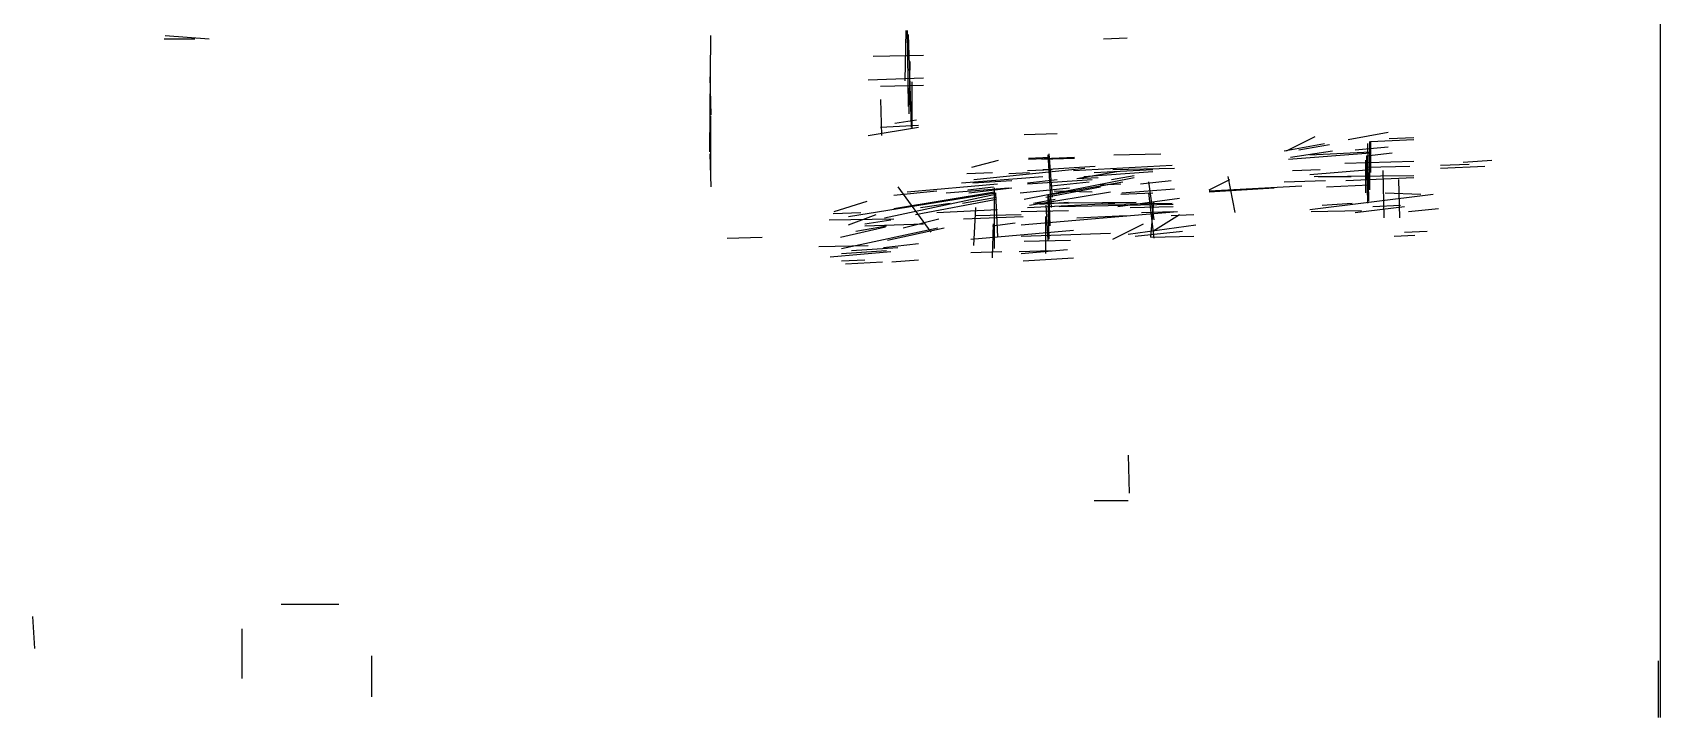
# Model space of a CAD drawing. Header units: metres. Extents: x 0.1 to 46.8, y -33.1 to 0.
# Drawn here: x 30.92 to 46.76, y -33.07 to -26.41 of the extents above; entities that cross this region are included whole.
import ezdxf

# ---------------------------------------------------------------- set-up
doc = ezdxf.new("R2010")
doc.units = ezdxf.units.M
doc.layers.add('Lines', color=7, linetype='Continuous')
doc.layers.add('Walls', color=2, linetype='Continuous')

msp = doc.modelspace()

# ---------------------------------------------------------------- linework, layer by layer
at = {"layer": 'Lines'}
for p, q in [((46.76, -33.07), (46.76, 0)), ((32.21, -26.44), (32.64, -26.47)), ((37.51, -27.57), (37.52, -26.44)), ((39.41, -26.88), (39.42, -26.39)), ((39.43, -26.39), (39.44, -27.13)), ((39.44, -26.43), (39.47, -27.33)), ((32.2, -26.47), (32.5, -26.47)), ((41.34, -26.47), (41.57, -26.46)), ((39.1, -26.64), (39.59, -26.63)), ((39.45, -27.2), (39.46, -26.69)), ((37.51, -26.84), (37.52, -27.21)), ((39.05, -26.87), (39.59, -26.85)), ((39.17, -26.93), (39.59, -26.92)), ((39.48, -27.34), (39.48, -26.89)), ((39.17, -27.06), (39.18, -27.41)), ((37.52, -27.77), (37.52, -27.22)), ((39.05, -27.41), (39.54, -27.33)), ((39.17, -27.33), (39.54, -27.31)), ((39.31, -27.29), (39.52, -27.26)), ((40.57, -27.4), (40.89, -27.39)), ((43.72, -27.45), (44.11, -27.38)), ((43.1, -27.56), (43.49, -27.49)), ((43.12, -27.56), (43.4, -27.42)), ((43.16, -27.62), (43.57, -27.56)), ((43.24, -27.55), (43.54, -27.5)), ((43.79, -27.55), (44.11, -27.52)), ((43.91, -27.49), (43.92, -28.05)), ((43.93, -27.47), (43.93, -27.94)), ((43.94, -27.47), (44.36, -27.45)), ((43.94, -27.47), (43.94, -27.77)), ((44.12, -27.44), (44.36, -27.43)), ((37.51, -27.59), (37.52, -27.91)), ((40.06, -27.72), (40.32, -27.65)), ((40.61, -27.64), (41.06, -27.62)), ((40.61, -27.63), (40.82, -27.62)), ((40.74, -27.64), (41.06, -27.63)), ((40.75, -27.74), (41.26, -27.71)), ((40.8, -27.6), (40.83, -28.11)), ((40.81, -27.59), (40.84, -28.01)), ((41.05, -27.75), (42.01, -27.7)), ((41.44, -27.6), (41.9, -27.59)), ((43.14, -27.64), (43.94, -27.58)), ((43.35, -27.6), (43.94, -27.57)), ((43.69, -27.68), (44.36, -27.66)), ((43.89, -27.65), (43.89, -27.97)), ((43.9, -27.61), (44.15, -27.58)), ((43.9, -27.61), (43.91, -28.07)), ((43.9, -27.72), (44.32, -27.71)), ((44.62, -27.7), (44.9, -27.69)), ((44.62, -27.73), (45.05, -27.71)), ((44.84, -27.67), (45.12, -27.65)), ((39.96, -27.87), (40.75, -27.81)), ((40.01, -27.78), (40.26, -27.77)), ((40.07, -27.87), (40.45, -27.85)), ((40.08, -27.84), (41.16, -27.73)), ((40.42, -27.78), (40.62, -27.77)), ((40.57, -28.03), (41.64, -27.82)), ((40.6, -27.75), (40.84, -27.74)), ((40.6, -27.87), (40.89, -27.84)), ((40.6, -27.88), (41.23, -27.84)), ((40.83, -27.9), (41.2, -27.86)), ((40.85, -27.98), (41.53, -27.86)), ((41.08, -27.83), (41.47, -27.76)), ((41.08, -27.83), (41.29, -27.82)), ((41.15, -27.81), (41.82, -27.76)), ((41.25, -27.77), (41.82, -27.74)), ((41.42, -27.84), (41.64, -27.8)), ((41.43, -27.74), (42.03, -27.73)), ((41.7, -27.88), (42, -27.85)), ((41.78, -27.86), (41.83, -28.23)), ((42.37, -27.94), (42.57, -27.84)), ((42.55, -27.81), (42.62, -28.16)), ((43.1, -27.86), (43.5, -27.85)), ((43.18, -27.75), (43.45, -27.74)), ((43.35, -27.79), (43.94, -27.74)), ((43.39, -27.81), (44.36, -27.8)), ((43.43, -27.81), (43.75, -27.81)), ((43.7, -27.85), (44.36, -27.82)), ((44.06, -27.75), (44.07, -28.21)), ((44.21, -27.84), (44.22, -28.21)), ((38.86, -28.2), (40.29, -27.97)), ((39.21, -28.21), (40.29, -27.98)), ((39.3, -27.99), (39.72, -27.95)), ((39.3, -28.12), (40.28, -27.96)), ((39.34, -27.91), (39.66, -28.35)), ((39.43, -27.96), (40.31, -27.88)), ((39.51, -28.18), (40.3, -28.03)), ((39.81, -27.97), (40.42, -27.92)), ((39.97, -28.07), (40.3, -28.01)), ((40.02, -27.94), (40.27, -27.91)), ((40.03, -27.97), (40.45, -27.92)), ((40.28, -28.51), (40.28, -27.92)), ((40.29, -27.97), (40.31, -28.4)), ((40.53, -27.97), (41.01, -27.92)), ((40.62, -28.09), (41.41, -27.96)), ((40.66, -28.07), (40.87, -28.03)), ((40.78, -28.01), (41.31, -27.91)), ((40.8, -27.99), (40.81, -28.42)), ((40.81, -27.98), (40.82, -28.29)), ((40.86, -27.95), (41.23, -27.96)), ((41.31, -27.89), (41.51, -27.88)), ((41.48, -28.1), (42.08, -28.02)), ((41.51, -27.98), (41.82, -27.97)), ((41.52, -27.97), (42.03, -27.93)), ((41.78, -27.97), (41.83, -28.41)), ((42.37, -27.95), (43.27, -27.9)), ((42.37, -27.96), (43, -27.92)), ((43.35, -28.13), (44.55, -27.98)), ((43.51, -27.91), (43.93, -27.89)), ((44.08, -27.97), (44.43, -27.98)), ((38.71, -28.17), (38.98, -28.16)), ((38.72, -28.15), (39.04, -28.05)), ((38.86, -28.28), (39.13, -28.18)), ((39.56, -28.11), (39.85, -28.07)), ((39.72, -28.16), (40.31, -28.13)), ((40.08, -28.48), (40.1, -28.11)), ((40.09, -28.19), (40.54, -28.18)), ((40.54, -28.15), (41, -28.14)), ((40.54, -28.28), (42.06, -28.15)), ((40.6, -28.11), (41.45, -28.07)), ((40.68, -28.07), (41.66, -28.06)), ((40.72, -28.08), (41, -28.06)), ((40.78, -28.09), (40.8, -28.43)), ((40.91, -28.1), (42.02, -28.08)), ((41.08, -28.21), (41.56, -28.19)), ((41.33, -28.08), (42.01, -28.07)), ((41.6, -28.11), (42.02, -28.1)), ((41.71, -28.16), (42.02, -28.15)), ((41.8, -28.4), (41.83, -28.06)), ((41.82, -28.34), (42.08, -28.18)), ((42, -28.19), (42.22, -28.18)), ((43.36, -28.15), (43.85, -28.14)), ((43.47, -28.09), (43.76, -28.07)), ((43.79, -28.16), (44.27, -28.1)), ((43.96, -28.1), (44.23, -28.09)), ((44.31, -28.15), (44.6, -28.12)), ((38.67, -28.23), (39.3, -28.22)), ((38.78, -28.4), (39.22, -28.3)), ((38.79, -28.51), (39.73, -28.31)), ((38.93, -28.34), (39.23, -28.29)), ((39.02, -28.27), (39.27, -28.23)), ((39.02, -28.29), (39.59, -28.27)), ((39.24, -28.43), (39.79, -28.31)), ((39.39, -28.31), (39.74, -28.22)), ((39.98, -28.22), (40.56, -28.2)), ((40.05, -28.42), (41.05, -28.33)), ((40.26, -28.29), (40.48, -28.26)), ((40.26, -28.6), (40.27, -28.27)), ((40.78, -28.56), (40.78, -28.2)), ((41.43, -28.42), (41.73, -28.27)), ((41.58, -28.37), (42.24, -28.28)), ((41.65, -28.39), (42.11, -28.34)), ((44.27, -28.35), (44.49, -28.34)), ((37.68, -28.41), (38.02, -28.4)), ((38.57, -28.49), (39.05, -28.48)), ((38.89, -28.53), (39.34, -28.5)), ((39.2, -28.5), (39.54, -28.46)), ((40.54, -28.39), (41.41, -28.36)), ((40.57, -28.44), (41.02, -28.43)), ((41.8, -28.4), (42.22, -28.39)), ((44.17, -28.39), (44.37, -28.38)), ((38.68, -28.59), (39.27, -28.54)), ((38.79, -28.56), (39.23, -28.53)), ((38.79, -28.63), (39.02, -28.62)), ((38.83, -28.66), (39.19, -28.64)), ((39.28, -28.64), (39.54, -28.62)), ((40.05, -28.55), (40.35, -28.54)), ((40.52, -28.54), (40.83, -28.53)), ((40.54, -28.56), (40.99, -28.52)), ((40.56, -28.63), (41.05, -28.6)), ((41.58, -30.52), (41.59, -30.89)), ((41.25, -30.96), (41.58, -30.96)), ((33.34, -31.97), (33.9, -31.97)), ((30.92, -32.09), (30.94, -32.4)), ((32.96, -32.69), (32.96, -32.21)), ((34.22, -32.87), (34.22, -32.47)), ((46.74, -33.07), (46.74, -32.52))]:
    msp.add_line(p, q, dxfattribs=at)
at = {"layer": 'Walls'}
for p, q in [((37.51, -27.57), (37.52, -26.44)), ((39.43, -26.39), (39.44, -27.13)), ((39.45, -27.2), (39.46, -26.69)), ((39.05, -26.87), (39.59, -26.85)), ((37.52, -27.77), (37.52, -27.22)), ((40.75, -27.74), (41.26, -27.71)), ((40.75, -27.74), (41.26, -27.71)), ((40.75, -27.74), (41.26, -27.71)), ((40.75, -27.74), (41.26, -27.71)), ((40.75, -27.74), (41.26, -27.71)), ((40.75, -27.74), (41.26, -27.71)), ((40.75, -27.74), (41.26, -27.71)), ((40.75, -27.74), (41.26, -27.71)), ((40.75, -27.74), (41.26, -27.71)), ((40.75, -27.74), (41.26, -27.71)), ((40.75, -27.74), (41.26, -27.71)), ((40.75, -27.74), (41.26, -27.71)), ((40.75, -27.74), (41.26, -27.71)), ((40.75, -27.74), (41.26, -27.71)), ((40.75, -27.74), (41.26, -27.71)), ((40.75, -27.74), (41.26, -27.71)), ((40.75, -27.74), (41.26, -27.71)), ((40.75, -27.74), (41.26, -27.71)), ((40.8, -27.6), (40.83, -28.11)), ((41.05, -27.75), (42.01, -27.7)), ((41.05, -27.75), (42.01, -27.7)), ((41.05, -27.75), (42.01, -27.7)), ((41.05, -27.75), (42.01, -27.7)), ((41.05, -27.75), (42.01, -27.7)), ((41.05, -27.75), (42.01, -27.7)), ((41.05, -27.75), (42.01, -27.7)), ((41.05, -27.75), (42.01, -27.7)), ((41.05, -27.75), (42.01, -27.7)), ((41.05, -27.75), (42.01, -27.7)), ((41.05, -27.75), (42.01, -27.7)), ((41.05, -27.75), (42.01, -27.7)), ((41.05, -27.75), (42.01, -27.7)), ((41.05, -27.75), (42.01, -27.7)), ((41.05, -27.75), (42.01, -27.7)), ((43.14, -27.64), (43.94, -27.58)), ((43.14, -27.64), (43.94, -27.58)), ((43.14, -27.64), (43.94, -27.58)), ((43.14, -27.64), (43.94, -27.58)), ((43.14, -27.64), (43.94, -27.58)), ((43.14, -27.64), (43.94, -27.58)), ((43.35, -27.6), (43.94, -27.57)), ((43.35, -27.6), (43.94, -27.57)), ((43.35, -27.6), (43.94, -27.57)), ((43.35, -27.6), (43.94, -27.57)), ((43.35, -27.6), (43.94, -27.57)), ((43.69, -27.68), (44.36, -27.66)), ((43.69, -27.68), (44.36, -27.66)), ((43.69, -27.68), (44.36, -27.66)), ((43.69, -27.68), (44.36, -27.66)), ((43.69, -27.68), (44.36, -27.66)), ((43.69, -27.68), (44.36, -27.66)), ((39.96, -27.87), (40.75, -27.81)), ((39.96, -27.87), (40.75, -27.81)), ((39.96, -27.87), (40.75, -27.81)), ((39.96, -27.87), (40.75, -27.81)), ((39.96, -27.87), (40.75, -27.81)), ((39.96, -27.87), (40.75, -27.81)), ((39.96, -27.87), (40.75, -27.81)), ((39.96, -27.87), (40.75, -27.81)), ((39.96, -27.87), (40.75, -27.81)), ((39.96, -27.87), (40.75, -27.81)), ((39.96, -27.87), (40.75, -27.81)), ((39.96, -27.87), (40.75, -27.81)), ((39.96, -27.87), (40.75, -27.81)), ((39.96, -27.87), (40.75, -27.81)), ((39.96, -27.87), (40.75, -27.81)), ((40.08, -27.84), (41.16, -27.73)), ((40.08, -27.84), (41.16, -27.73)), ((40.08, -27.84), (41.16, -27.73)), ((40.08, -27.84), (41.16, -27.73)), ((40.08, -27.84), (41.16, -27.73)), ((40.08, -27.84), (41.16, -27.73)), ((40.08, -27.84), (41.16, -27.73)), ((40.08, -27.84), (41.16, -27.73)), ((40.08, -27.84), (41.16, -27.73)), ((40.08, -27.84), (41.16, -27.73)), ((40.08, -27.84), (41.16, -27.73)), ((40.08, -27.84), (41.16, -27.73)), ((40.08, -27.84), (41.16, -27.73)), ((40.08, -27.84), (41.16, -27.73)), ((40.08, -27.84), (41.16, -27.73)), ((40.08, -27.84), (41.16, -27.73)), ((40.57, -28.03), (41.64, -27.82)), ((40.57, -28.03), (41.64, -27.82)), ((40.57, -28.03), (41.64, -27.82)), ((40.57, -28.03), (41.64, -27.82)), ((40.57, -28.03), (41.64, -27.82)), ((40.57, -28.03), (41.64, -27.82)), ((40.57, -28.03), (41.64, -27.82)), ((40.57, -28.03), (41.64, -27.82)), ((40.57, -28.03), (41.64, -27.82)), ((40.57, -28.03), (41.64, -27.82)), ((40.57, -28.03), (41.64, -27.82)), ((40.57, -28.03), (41.64, -27.82)), ((40.57, -28.03), (41.64, -27.82)), ((40.6, -27.88), (41.23, -27.84)), ((40.6, -27.88), (41.23, -27.84)), ((40.6, -27.88), (41.23, -27.84)), ((40.6, -27.88), (41.23, -27.84)), ((40.6, -27.88), (41.23, -27.84)), ((40.6, -27.88), (41.23, -27.84)), ((40.6, -27.88), (41.23, -27.84)), ((40.6, -27.88), (41.23, -27.84)), ((40.6, -27.88), (41.23, -27.84)), ((40.6, -27.88), (41.23, -27.84)), ((40.6, -27.88), (41.23, -27.84)), ((40.6, -27.88), (41.23, -27.84)), ((40.6, -27.88), (41.23, -27.84)), ((40.6, -27.88), (41.23, -27.84)), ((40.6, -27.88), (41.23, -27.84)), ((40.6, -27.88), (41.23, -27.84)), ((40.6, -27.88), (41.23, -27.84)), ((40.6, -27.88), (41.23, -27.84)), ((40.85, -27.98), (41.53, -27.86)), ((40.85, -27.98), (41.53, -27.86)), ((40.85, -27.98), (41.53, -27.86)), ((40.85, -27.98), (41.53, -27.86)), ((40.85, -27.98), (41.53, -27.86)), ((40.85, -27.98), (41.53, -27.86)), ((40.85, -27.98), (41.53, -27.86)), ((40.85, -27.98), (41.53, -27.86)), ((40.85, -27.98), (41.53, -27.86)), ((40.85, -27.98), (41.53, -27.86)), ((40.85, -27.98), (41.53, -27.86)), ((40.85, -27.98), (41.53, -27.86)), ((40.85, -27.98), (41.53, -27.86)), ((40.85, -27.98), (41.53, -27.86)), ((40.85, -27.98), (41.53, -27.86)), ((40.85, -27.98), (41.53, -27.86)), ((40.85, -27.98), (41.53, -27.86)), ((41.15, -27.81), (41.82, -27.76)), ((41.15, -27.81), (41.82, -27.76)), ((41.15, -27.81), (41.82, -27.76)), ((41.15, -27.81), (41.82, -27.76)), ((41.15, -27.81), (41.82, -27.76)), ((41.15, -27.81), (41.82, -27.76)), ((41.15, -27.81), (41.82, -27.76)), ((41.15, -27.81), (41.82, -27.76)), ((41.15, -27.81), (41.82, -27.76)), ((41.15, -27.81), (41.82, -27.76)), ((41.15, -27.81), (41.82, -27.76)), ((41.15, -27.81), (41.82, -27.76)), ((41.15, -27.81), (41.82, -27.76)), ((41.15, -27.81), (41.82, -27.76)), ((41.15, -27.81), (41.82, -27.76)), ((41.15, -27.81), (41.82, -27.76)), ((41.25, -27.77), (41.82, -27.74)), ((41.25, -27.77), (41.82, -27.74)), ((41.25, -27.77), (41.82, -27.74)), ((41.25, -27.77), (41.82, -27.74)), ((41.25, -27.77), (41.82, -27.74)), ((41.25, -27.77), (41.82, -27.74)), ((41.25, -27.77), (41.82, -27.74)), ((41.25, -27.77), (41.82, -27.74)), ((41.25, -27.77), (41.82, -27.74)), ((41.25, -27.77), (41.82, -27.74)), ((41.25, -27.77), (41.82, -27.74)), ((41.25, -27.77), (41.82, -27.74)), ((41.25, -27.77), (41.82, -27.74)), ((41.25, -27.77), (41.82, -27.74)), ((41.25, -27.77), (41.82, -27.74)), ((41.43, -27.74), (42.03, -27.73)), ((41.43, -27.74), (42.03, -27.73)), ((41.43, -27.74), (42.03, -27.73)), ((41.43, -27.74), (42.03, -27.73)), ((41.43, -27.74), (42.03, -27.73)), ((41.43, -27.74), (42.03, -27.73)), ((41.43, -27.74), (42.03, -27.73)), ((41.43, -27.74), (42.03, -27.73)), ((41.43, -27.74), (42.03, -27.73)), ((41.43, -27.74), (42.03, -27.73)), ((41.43, -27.74), (42.03, -27.73)), ((41.43, -27.74), (42.03, -27.73)), ((41.43, -27.74), (42.03, -27.73)), ((41.43, -27.74), (42.03, -27.73)), ((41.43, -27.74), (42.03, -27.73)), ((43.35, -27.79), (43.94, -27.74)), ((43.35, -27.79), (43.94, -27.74)), ((43.35, -27.79), (43.94, -27.74)), ((43.35, -27.79), (43.94, -27.74)), ((43.35, -27.79), (43.94, -27.74)), ((43.35, -27.79), (43.94, -27.74)), ((43.39, -27.81), (44.36, -27.8)), ((43.39, -27.81), (44.36, -27.8)), ((43.39, -27.81), (44.36, -27.8)), ((43.39, -27.81), (44.36, -27.8)), ((43.39, -27.81), (44.36, -27.8)), ((43.39, -27.81), (44.36, -27.8)), ((43.7, -27.85), (44.36, -27.82)), ((43.7, -27.85), (44.36, -27.82)), ((43.7, -27.85), (44.36, -27.82)), ((43.7, -27.85), (44.36, -27.82)), ((43.7, -27.85), (44.36, -27.82)), ((43.7, -27.85), (44.36, -27.82)), ((38.86, -28.2), (40.29, -27.97)), ((38.86, -28.2), (40.29, -27.97)), ((38.86, -28.2), (40.29, -27.97)), ((38.86, -28.2), (40.29, -27.97)), ((38.86, -28.2), (40.29, -27.97)), ((38.86, -28.2), (40.29, -27.97)), ((38.86, -28.2), (40.29, -27.97)), ((38.86, -28.2), (40.29, -27.97)), ((38.86, -28.2), (40.29, -27.97)), ((38.86, -28.2), (40.29, -27.97)), ((38.86, -28.2), (40.29, -27.97)), ((38.86, -28.2), (40.29, -27.97)), ((39.21, -28.21), (40.29, -27.98)), ((39.21, -28.21), (40.29, -27.98)), ((39.21, -28.21), (40.29, -27.98)), ((39.21, -28.21), (40.29, -27.98)), ((39.21, -28.21), (40.29, -27.98)), ((39.21, -28.21), (40.29, -27.98)), ((39.21, -28.21), (40.29, -27.98)), ((39.21, -28.21), (40.29, -27.98)), ((39.3, -28.12), (40.28, -27.96)), ((39.3, -28.12), (40.28, -27.96)), ((39.3, -28.12), (40.28, -27.96)), ((39.3, -28.12), (40.28, -27.96)), ((39.3, -28.12), (40.28, -27.96)), ((39.3, -28.12), (40.28, -27.96)), ((39.3, -28.12), (40.28, -27.96)), ((39.3, -28.12), (40.28, -27.96)), ((39.43, -27.96), (40.31, -27.88)), ((39.43, -27.96), (40.31, -27.88)), ((39.43, -27.96), (40.31, -27.88)), ((39.43, -27.96), (40.31, -27.88)), ((39.43, -27.96), (40.31, -27.88)), ((39.43, -27.96), (40.31, -27.88)), ((39.43, -27.96), (40.31, -27.88)), ((39.43, -27.96), (40.31, -27.88)), ((39.43, -27.96), (40.31, -27.88)), ((39.43, -27.96), (40.31, -27.88)), ((39.43, -27.96), (40.31, -27.88)), ((39.51, -28.18), (40.3, -28.03)), ((39.51, -28.18), (40.3, -28.03)), ((39.51, -28.18), (40.3, -28.03)), ((39.51, -28.18), (40.3, -28.03)), ((39.51, -28.18), (40.3, -28.03)), ((39.51, -28.18), (40.3, -28.03)), ((39.51, -28.18), (40.3, -28.03)), ((39.51, -28.18), (40.3, -28.03)), ((39.51, -28.18), (40.3, -28.03)), ((39.51, -28.18), (40.3, -28.03)), ((39.51, -28.18), (40.3, -28.03)), ((39.81, -27.97), (40.42, -27.92)), ((39.81, -27.97), (40.42, -27.92)), ((39.81, -27.97), (40.42, -27.92)), ((39.81, -27.97), (40.42, -27.92)), ((39.81, -27.97), (40.42, -27.92)), ((39.81, -27.97), (40.42, -27.92)), ((39.81, -27.97), (40.42, -27.92)), ((39.81, -27.97), (40.42, -27.92)), ((39.81, -27.97), (40.42, -27.92)), ((39.81, -27.97), (40.42, -27.92)), ((39.81, -27.97), (40.42, -27.92)), ((40.28, -28.51), (40.28, -27.92)), ((40.62, -28.09), (41.41, -27.96)), ((40.62, -28.09), (41.41, -27.96)), ((40.62, -28.09), (41.41, -27.96)), ((40.62, -28.09), (41.41, -27.96)), ((40.62, -28.09), (41.41, -27.96)), ((40.62, -28.09), (41.41, -27.96)), ((40.62, -28.09), (41.41, -27.96)), ((40.62, -28.09), (41.41, -27.96)), ((40.62, -28.09), (41.41, -27.96)), ((40.62, -28.09), (41.41, -27.96)), ((40.62, -28.09), (41.41, -27.96)), ((40.62, -28.09), (41.41, -27.96)), ((40.62, -28.09), (41.41, -27.96)), ((40.62, -28.09), (41.41, -27.96)), ((40.62, -28.09), (41.41, -27.96)), ((40.62, -28.09), (41.41, -27.96)), ((40.62, -28.09), (41.41, -27.96)), ((40.62, -28.09), (41.41, -27.96)), ((40.78, -28.01), (41.31, -27.91)), ((40.78, -28.01), (41.31, -27.91)), ((40.78, -28.01), (41.31, -27.91)), ((40.78, -28.01), (41.31, -27.91)), ((40.78, -28.01), (41.31, -27.91)), ((40.78, -28.01), (41.31, -27.91)), ((40.78, -28.01), (41.31, -27.91)), ((40.78, -28.01), (41.31, -27.91)), ((40.78, -28.01), (41.31, -27.91)), ((40.78, -28.01), (41.31, -27.91)), ((40.78, -28.01), (41.31, -27.91)), ((40.78, -28.01), (41.31, -27.91)), ((40.78, -28.01), (41.31, -27.91)), ((40.78, -28.01), (41.31, -27.91)), ((40.78, -28.01), (41.31, -27.91)), ((40.78, -28.01), (41.31, -27.91)), ((41.48, -28.1), (42.08, -28.02)), ((41.48, -28.1), (42.08, -28.02)), ((41.48, -28.1), (42.08, -28.02)), ((41.48, -28.1), (42.08, -28.02)), ((41.48, -28.1), (42.08, -28.02)), ((41.48, -28.1), (42.08, -28.02)), ((41.48, -28.1), (42.08, -28.02)), ((41.48, -28.1), (42.08, -28.02)), ((41.48, -28.1), (42.08, -28.02)), ((41.48, -28.1), (42.08, -28.02)), ((41.48, -28.1), (42.08, -28.02)), ((41.48, -28.1), (42.08, -28.02)), ((41.48, -28.1), (42.08, -28.02)), ((41.52, -27.97), (42.03, -27.93)), ((41.52, -27.97), (42.03, -27.93)), ((41.52, -27.97), (42.03, -27.93)), ((41.52, -27.97), (42.03, -27.93)), ((41.52, -27.97), (42.03, -27.93)), ((41.52, -27.97), (42.03, -27.93)), ((41.52, -27.97), (42.03, -27.93)), ((41.52, -27.97), (42.03, -27.93)), ((41.52, -27.97), (42.03, -27.93)), ((41.52, -27.97), (42.03, -27.93)), ((41.52, -27.97), (42.03, -27.93)), ((41.52, -27.97), (42.03, -27.93)), ((41.52, -27.97), (42.03, -27.93)), ((41.52, -27.97), (42.03, -27.93)), ((42.37, -27.95), (43.27, -27.9)), ((43.35, -28.13), (44.55, -27.98)), ((43.35, -28.13), (44.55, -27.98)), ((43.35, -28.13), (44.55, -27.98)), ((43.35, -28.13), (44.55, -27.98)), ((43.35, -28.13), (44.55, -27.98)), ((43.35, -28.13), (44.55, -27.98)), ((39.72, -28.16), (40.31, -28.13)), ((39.72, -28.16), (40.31, -28.13)), ((39.72, -28.16), (40.31, -28.13)), ((39.72, -28.16), (40.31, -28.13)), ((39.72, -28.16), (40.31, -28.13)), ((39.72, -28.16), (40.31, -28.13)), ((39.72, -28.16), (40.31, -28.13)), ((39.72, -28.16), (40.31, -28.13)), ((39.72, -28.16), (40.31, -28.13)), ((39.72, -28.16), (40.31, -28.13)), ((39.72, -28.16), (40.31, -28.13)), ((40.54, -28.28), (42.06, -28.15)), ((40.54, -28.28), (42.06, -28.15)), ((40.54, -28.28), (42.06, -28.15)), ((40.54, -28.28), (42.06, -28.15)), ((40.54, -28.28), (42.06, -28.15)), ((40.54, -28.28), (42.06, -28.15)), ((40.54, -28.28), (42.06, -28.15)), ((40.54, -28.28), (42.06, -28.15)), ((40.54, -28.28), (42.06, -28.15)), ((40.54, -28.28), (42.06, -28.15)), ((40.54, -28.28), (42.06, -28.15)), ((40.54, -28.28), (42.06, -28.15)), ((40.54, -28.28), (42.06, -28.15)), ((40.54, -28.28), (42.06, -28.15)), ((40.54, -28.28), (42.06, -28.15)), ((40.54, -28.28), (42.06, -28.15)), ((40.54, -28.28), (42.06, -28.15)), ((40.54, -28.28), (42.06, -28.15)), ((40.54, -28.28), (42.06, -28.15)), ((40.6, -28.11), (41.45, -28.07)), ((40.6, -28.11), (41.45, -28.07)), ((40.6, -28.11), (41.45, -28.07)), ((40.6, -28.11), (41.45, -28.07)), ((40.6, -28.11), (41.45, -28.07)), ((40.6, -28.11), (41.45, -28.07)), ((40.6, -28.11), (41.45, -28.07)), ((40.6, -28.11), (41.45, -28.07)), ((40.6, -28.11), (41.45, -28.07)), ((40.6, -28.11), (41.45, -28.07)), ((40.6, -28.11), (41.45, -28.07)), ((40.6, -28.11), (41.45, -28.07)), ((40.6, -28.11), (41.45, -28.07)), ((40.6, -28.11), (41.45, -28.07)), ((40.6, -28.11), (41.45, -28.07)), ((40.6, -28.11), (41.45, -28.07)), ((40.6, -28.11), (41.45, -28.07)), ((40.6, -28.11), (41.45, -28.07)), ((40.68, -28.07), (41.66, -28.06)), ((40.68, -28.07), (41.66, -28.06)), ((40.68, -28.07), (41.66, -28.06)), ((40.68, -28.07), (41.66, -28.06)), ((40.68, -28.07), (41.66, -28.06)), ((40.68, -28.07), (41.66, -28.06)), ((40.68, -28.07), (41.66, -28.06)), ((40.68, -28.07), (41.66, -28.06)), ((40.68, -28.07), (41.66, -28.06)), ((40.68, -28.07), (41.66, -28.06)), ((40.68, -28.07), (41.66, -28.06)), ((40.68, -28.07), (41.66, -28.06)), ((40.68, -28.07), (41.66, -28.06)), ((40.68, -28.07), (41.66, -28.06)), ((40.68, -28.07), (41.66, -28.06)), ((40.68, -28.07), (41.66, -28.06)), ((40.91, -28.1), (42.02, -28.08)), ((40.91, -28.1), (42.02, -28.08)), ((40.91, -28.1), (42.02, -28.08)), ((40.91, -28.1), (42.02, -28.08)), ((40.91, -28.1), (42.02, -28.08)), ((40.91, -28.1), (42.02, -28.08)), ((40.91, -28.1), (42.02, -28.08)), ((40.91, -28.1), (42.02, -28.08)), ((40.91, -28.1), (42.02, -28.08)), ((40.91, -28.1), (42.02, -28.08)), ((40.91, -28.1), (42.02, -28.08)), ((40.91, -28.1), (42.02, -28.08)), ((40.91, -28.1), (42.02, -28.08)), ((40.91, -28.1), (42.02, -28.08)), ((40.91, -28.1), (42.02, -28.08)), ((40.91, -28.1), (42.02, -28.08)), ((40.91, -28.1), (42.02, -28.08)), ((41.33, -28.08), (42.01, -28.07)), ((41.33, -28.08), (42.01, -28.07)), ((41.33, -28.08), (42.01, -28.07)), ((41.33, -28.08), (42.01, -28.07)), ((41.33, -28.08), (42.01, -28.07)), ((41.33, -28.08), (42.01, -28.07)), ((41.33, -28.08), (42.01, -28.07)), ((41.33, -28.08), (42.01, -28.07)), ((41.33, -28.08), (42.01, -28.07)), ((41.33, -28.08), (42.01, -28.07)), ((41.33, -28.08), (42.01, -28.07)), ((41.33, -28.08), (42.01, -28.07)), ((41.33, -28.08), (42.01, -28.07)), ((41.33, -28.08), (42.01, -28.07)), ((41.33, -28.08), (42.01, -28.07)), ((41.33, -28.08), (42.01, -28.07)), ((38.67, -28.23), (39.3, -28.22)), ((38.67, -28.23), (39.3, -28.22)), ((38.67, -28.23), (39.3, -28.22)), ((38.79, -28.51), (39.73, -28.31)), ((38.79, -28.51), (39.73, -28.31)), ((38.79, -28.51), (39.73, -28.31)), ((38.79, -28.51), (39.73, -28.31)), ((38.79, -28.51), (39.73, -28.31)), ((38.79, -28.51), (39.73, -28.31)), ((38.79, -28.51), (39.73, -28.31)), ((39.02, -28.29), (39.59, -28.27)), ((39.02, -28.29), (39.59, -28.27)), ((39.02, -28.29), (39.59, -28.27)), ((39.02, -28.29), (39.59, -28.27)), ((39.02, -28.29), (39.59, -28.27)), ((39.02, -28.29), (39.59, -28.27)), ((39.02, -28.29), (39.59, -28.27)), ((39.24, -28.43), (39.79, -28.31)), ((39.24, -28.43), (39.79, -28.31)), ((39.24, -28.43), (39.79, -28.31)), ((39.24, -28.43), (39.79, -28.31)), ((39.24, -28.43), (39.79, -28.31)), ((39.24, -28.43), (39.79, -28.31)), ((39.24, -28.43), (39.79, -28.31)), ((39.24, -28.43), (39.79, -28.31)), ((39.24, -28.43), (39.79, -28.31)), ((39.98, -28.22), (40.56, -28.2)), ((39.98, -28.22), (40.56, -28.2)), ((39.98, -28.22), (40.56, -28.2)), ((39.98, -28.22), (40.56, -28.2)), ((39.98, -28.22), (40.56, -28.2)), ((39.98, -28.22), (40.56, -28.2)), ((39.98, -28.22), (40.56, -28.2)), ((39.98, -28.22), (40.56, -28.2)), ((39.98, -28.22), (40.56, -28.2)), ((39.98, -28.22), (40.56, -28.2)), ((39.98, -28.22), (40.56, -28.2)), ((39.98, -28.22), (40.56, -28.2)), ((39.98, -28.22), (40.56, -28.2)), ((40.05, -28.42), (41.05, -28.33)), ((40.05, -28.42), (41.05, -28.33)), ((40.05, -28.42), (41.05, -28.33)), ((40.05, -28.42), (41.05, -28.33)), ((40.05, -28.42), (41.05, -28.33)), ((40.05, -28.42), (41.05, -28.33)), ((40.05, -28.42), (41.05, -28.33)), ((40.05, -28.42), (41.05, -28.33)), ((40.05, -28.42), (41.05, -28.33)), ((40.05, -28.42), (41.05, -28.33)), ((40.05, -28.42), (41.05, -28.33)), ((40.05, -28.42), (41.05, -28.33)), ((40.05, -28.42), (41.05, -28.33)), ((40.05, -28.42), (41.05, -28.33)), ((40.05, -28.42), (41.05, -28.33)), ((40.05, -28.42), (41.05, -28.33)), ((41.58, -28.37), (42.24, -28.28)), ((41.58, -28.37), (42.24, -28.28)), ((41.58, -28.37), (42.24, -28.28)), ((41.58, -28.37), (42.24, -28.28)), ((41.58, -28.37), (42.24, -28.28)), ((41.58, -28.37), (42.24, -28.28)), ((41.58, -28.37), (42.24, -28.28)), ((41.58, -28.37), (42.24, -28.28)), ((41.58, -28.37), (42.24, -28.28)), ((41.58, -28.37), (42.24, -28.28)), ((40.54, -28.39), (41.41, -28.36)), ((40.54, -28.39), (41.41, -28.36)), ((40.54, -28.39), (41.41, -28.36)), ((40.54, -28.39), (41.41, -28.36)), ((40.54, -28.39), (41.41, -28.36)), ((40.54, -28.39), (41.41, -28.36)), ((40.54, -28.39), (41.41, -28.36)), ((40.54, -28.39), (41.41, -28.36)), ((40.54, -28.39), (41.41, -28.36)), ((40.54, -28.39), (41.41, -28.36)), ((40.54, -28.39), (41.41, -28.36)), ((40.54, -28.39), (41.41, -28.36)), ((40.54, -28.39), (41.41, -28.36)), ((40.54, -28.39), (41.41, -28.36)), ((40.54, -28.39), (41.41, -28.36)), ((38.68, -28.59), (39.27, -28.54)), ((38.68, -28.59), (39.27, -28.54)), ((38.68, -28.59), (39.27, -28.54)), ((38.68, -28.59), (39.27, -28.54)), ((38.68, -28.59), (39.27, -28.54))]:
    msp.add_line(p, q, dxfattribs=at)

doc.saveas('drawing.dxf')
